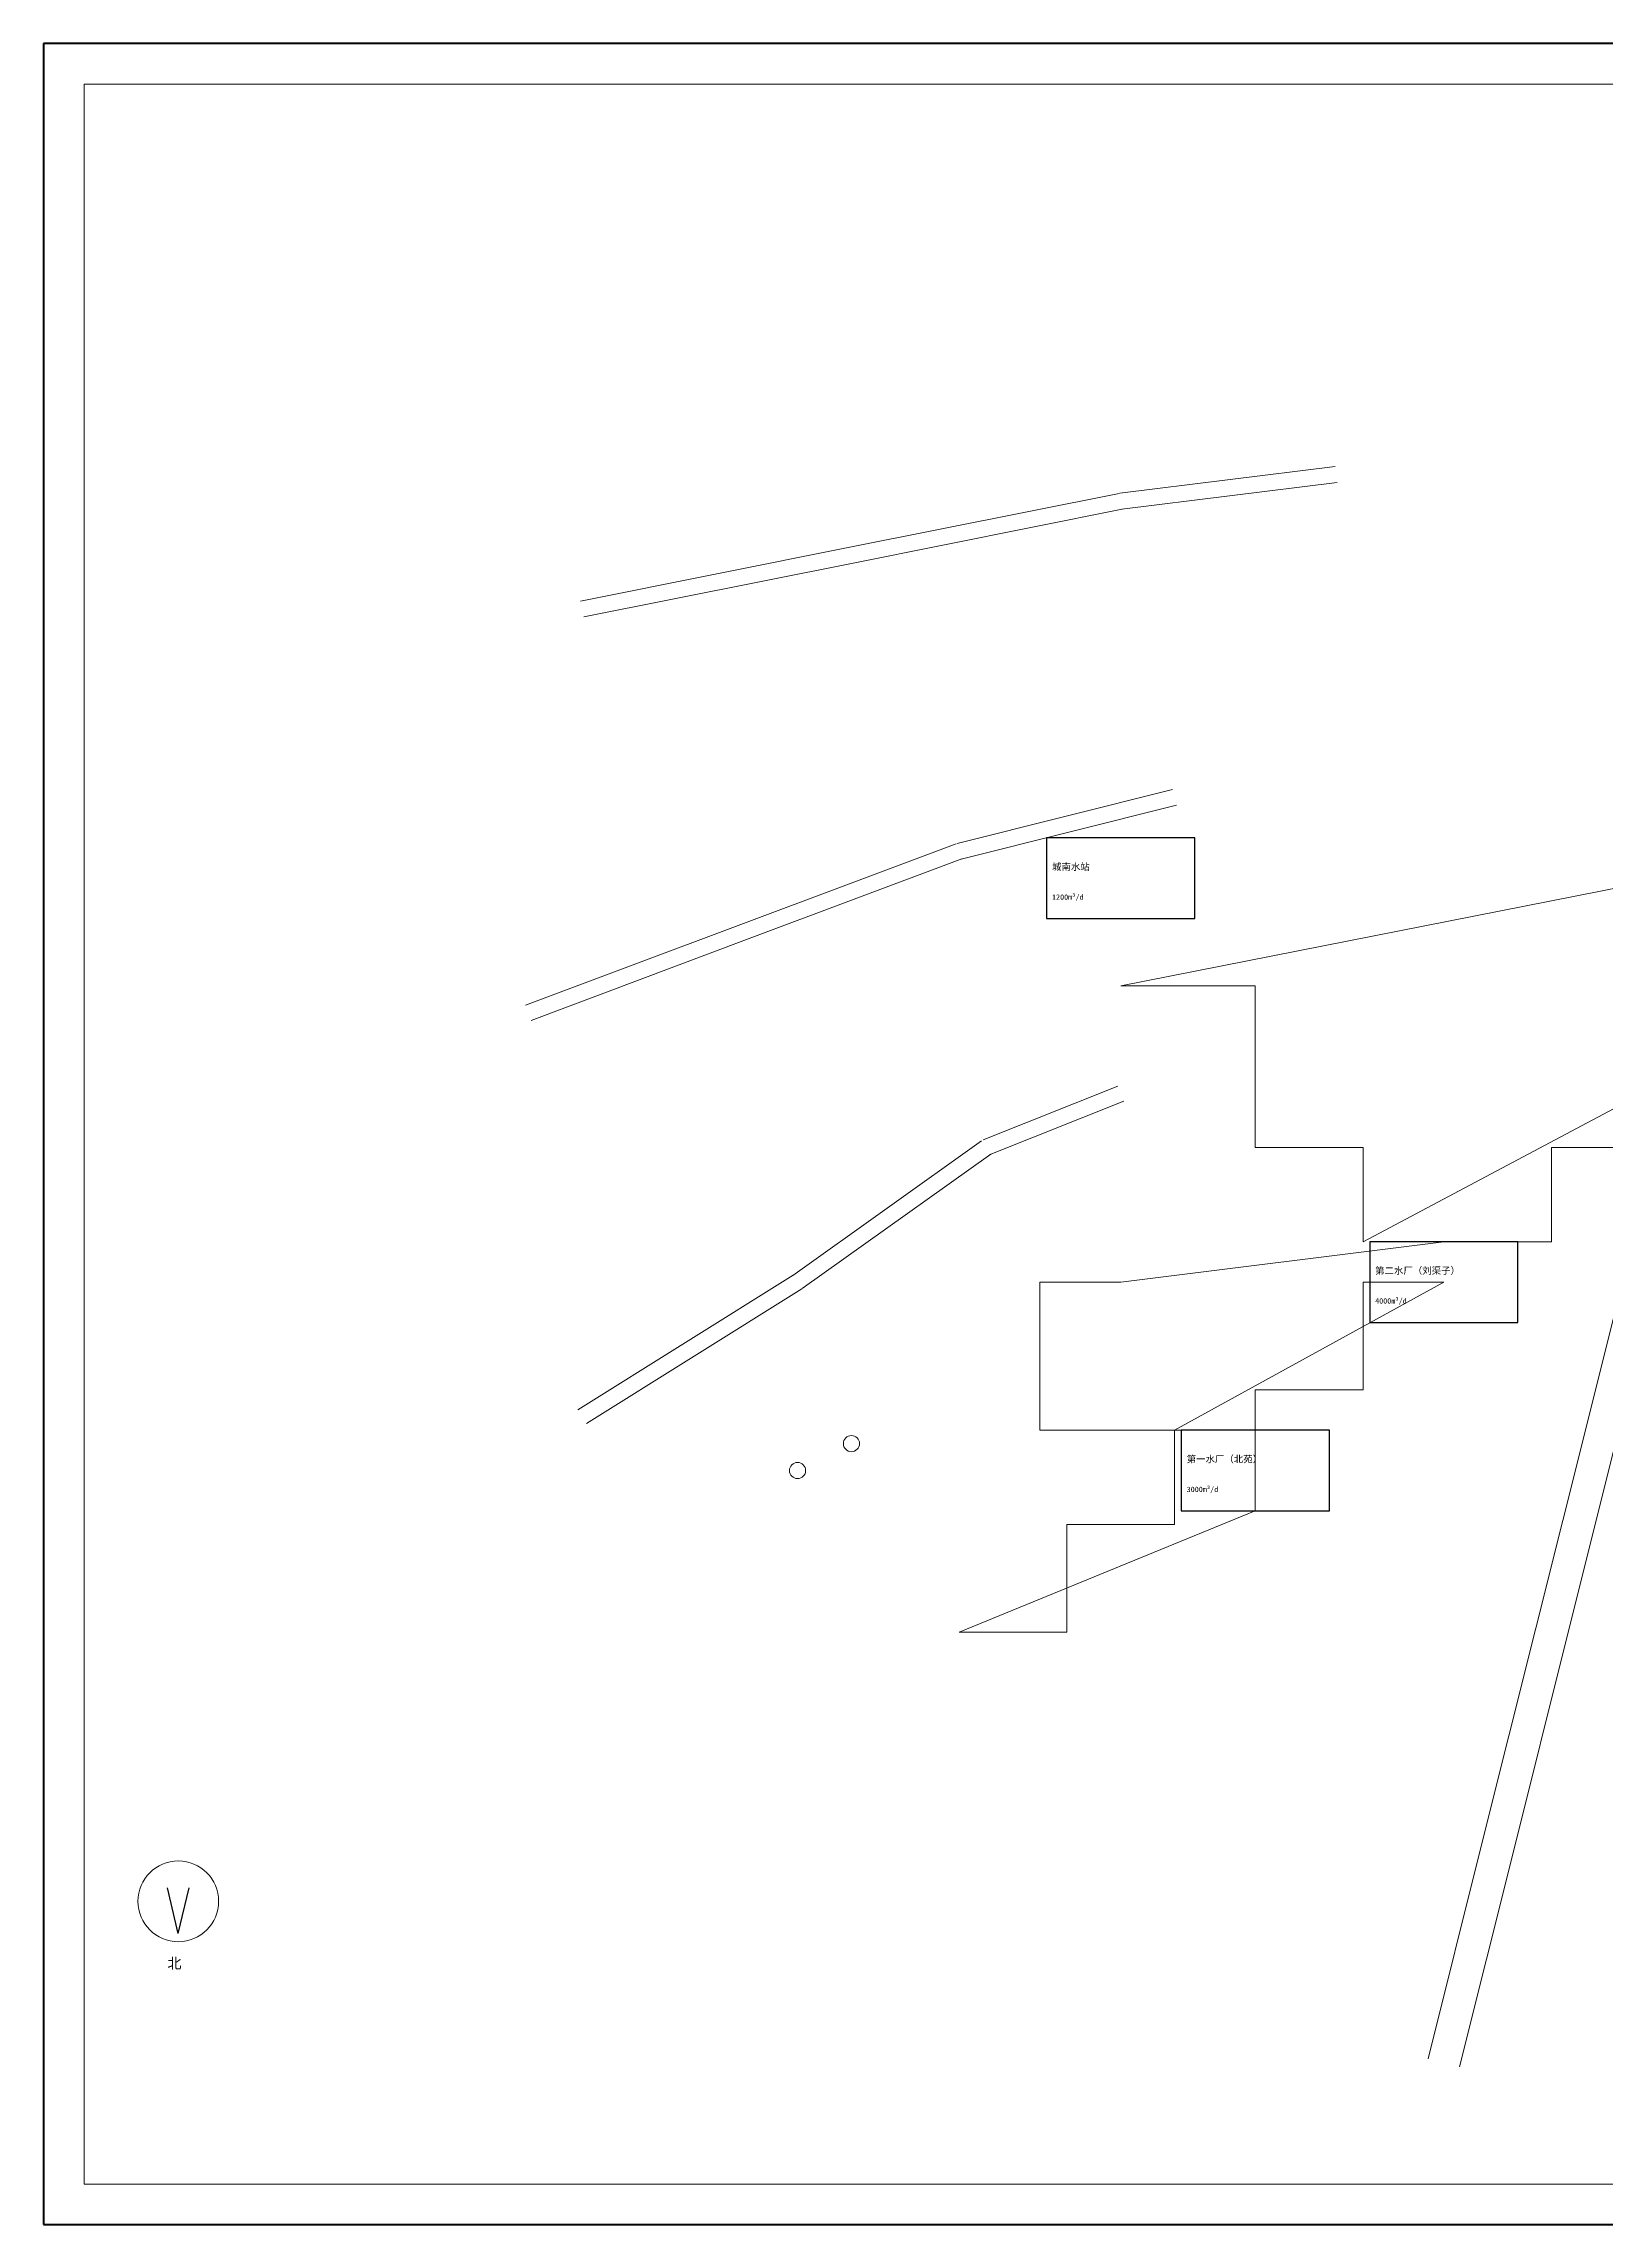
# Model space of a CAD drawing. Header units: millimetres. Extents: x 0 to 1160, y 0 to 810.
# Drawn here: x 0 to 580, y 0 to 810 of the extents above; entities that cross this region are included whole.
import ezdxf

# ---------------------------------------------------------------- set-up
doc = ezdxf.new("R2010")
doc.units = ezdxf.units.MM
for name, color, linetype in [('FRAME', 7, 'Continuous'), ('NODE', 7, 'Continuous'), ('PIPE', 7, 'Continuous'), ('PLANT', 7, 'Continuous'), ('RIVER', 7, 'Continuous')]:
    doc.layers.add(name, color=color, linetype=linetype)

msp = doc.modelspace()

# ---------------------------------------------------------------- linework, layer by layer
at = {"layer": 'FRAME', "color": 7, "lineweight": 50}
for p, q in [((1160, 810), (0, 810)), ((0, 810), (0, 0)), ((0, 0), (1160, 0))]:
    msp.add_line(p, q, dxfattribs=at)
at = {"layer": 'FRAME', "color": 7, "lineweight": 13}
for p, q in [((1145, 795), (15, 795)), ((15, 795), (15, 15)), ((15, 15), (1145, 15))]:
    msp.add_line(p, q, dxfattribs=at)
at = {"layer": 'FRAME', "color": 7, "lineweight": 25}
for q in [(46, 125), (54, 125)]:
    msp.add_line((50, 108), q, dxfattribs=at)
at = {"layer": 'FRAME', "color": 7, "lineweight": 13}
msp.add_circle((50, 120), 15, dxfattribs=at)
at = {"layer": 'NODE', "color": 7, "lineweight": 13}
for centre in [(300, 290), (280, 280)]:
    msp.add_circle(centre, 3, dxfattribs=at)
at = {"layer": 'PIPE', "color": 7, "lineweight": 13}
for p, q in [((400, 460), (780, 535)), ((450, 460), (400, 460)), ((450, 400), (450, 460)), ((650, 450), (490, 365)), ((490, 400), (450, 400)), ((490, 365), (490, 400)), ((560, 365), (560, 400)), ((560, 400), (600, 400)), ((400, 350), (520, 365)), ((520, 365), (560, 365)), ((370, 295), (370, 350)), ((370, 350), (400, 350)), ((520, 350), (420, 295)), ((490, 310), (490, 350)), ((490, 350), (520, 350)), ((450, 265), (450, 310)), ((450, 310), (490, 310)), ((420, 295), (370, 295)), ((450, 295), (420, 295)), ((420, 295), (420, 260)), ((340, 220), (450, 265)), ((420, 260), (380, 260)), ((380, 260), (380, 220)), ((380, 220), (340, 220))]:
    msp.add_line(p, q, dxfattribs=at)
at = {"layer": 'PLANT', "color": 7, "lineweight": 25}
for points in [[(372.5, 485), (427.5, 485), (427.5, 515), (372.5, 515), (372.5, 485)], [(492.5, 335), (547.5, 335), (547.5, 365), (492.5, 365), (492.5, 335)], [(422.5, 265), (477.5, 265), (477.5, 295), (422.5, 295), (422.5, 265)]]:
    msp.add_lwpolyline(points, dxfattribs=at)
at = {"layer": 'RIVER', "color": 7, "lineweight": 13}
for p, q in [((399.63, 642.98), (479.63, 652.98)), ((299.41, 622.94), (399.41, 642.94)), ((400.37, 637.02), (480.37, 647.02)), ((300.59, 617.06), (400.59, 637.06)), ((199.41, 602.94), (299.41, 622.94)), ((200.59, 597.06), (300.59, 617.06)), ((339.27, 512.91), (419.27, 532.91)), ((340.73, 507.09), (420.73, 527.09)), ((258.95, 482.81), (338.95, 512.81)), ((261.05, 477.19), (341.05, 507.19)), ((178.95, 452.81), (258.95, 482.81)), ((181.05, 447.19), (261.05, 477.19)), ((348.89, 402.79), (398.89, 422.79)), ((351.11, 397.21), (401.11, 417.21)), ((278.26, 352.44), (348.26, 402.44)), ((281.74, 347.56), (351.74, 397.56)), ((594.18, 381.46), (574.18, 301.46)), ((198.41, 302.54), (278.41, 352.54)), ((201.59, 297.46), (281.59, 347.46)), ((574.18, 301.46), (554.18, 221.46)), ((585.82, 298.54), (565.82, 218.54)), ((554.18, 221.46), (534.18, 141.46)), ((565.82, 218.54), (545.82, 138.54)), ((534.18, 141.46), (514.18, 61.46)), ((545.82, 138.54), (525.82, 58.54))]:
    msp.add_line(p, q, dxfattribs=at)

# ---------------------------------------------------------------- texts
for s, height, p in [('城南水站', 2.5, (374.5, 503)), ('1200m³/d', 2, (374.5, 492)), ('第二水厂（刘渠子）', 2.5, (494.5, 353)), ('4000m³/d', 2, (494.5, 342)), ('第一水厂（北苑）', 2.5, (424.5, 283)), ('3000m³/d', 2, (424.5, 272)), ('北', 4, (46, 95))]:
    msp.add_text(s, height=height).set_placement(p)

doc.saveas('drawing.dxf')
